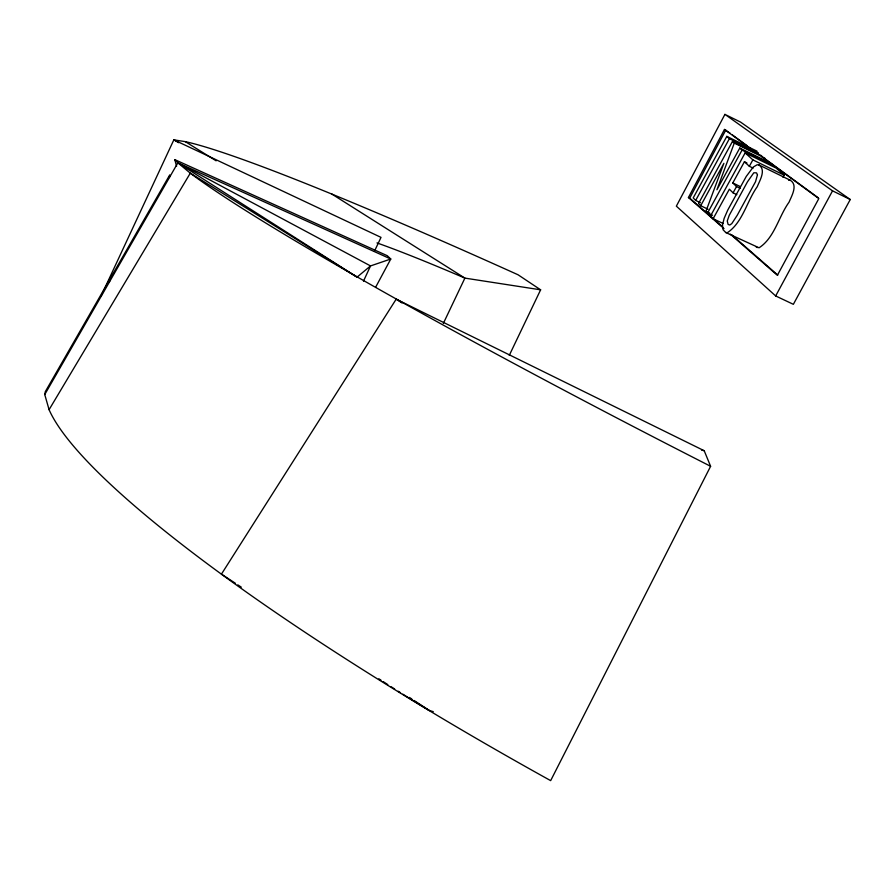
<?xml version="1.0" encoding="UTF-8"?>
<svg xmlns="http://www.w3.org/2000/svg" width="895" height="895" viewBox="0 0 895 895"><rect width="100%" height="100%" fill="white"/><g stroke="black" fill="none" stroke-linecap="round" stroke-linejoin="round"><path stroke-width="1.34" d="M169.412 177.546L169.748 174.928L45.309 391.641L44.75 394.538L49.08 409.686A695.807 115.242 28.1 0 0 550.66 780.63L710.608 466.295L704.208 450.733L396.194 299.154L221.445 574.131L235.452 583.327M109.47 281.88L109.917 279.128M763.86 160.652L764.811 158.068M708.023 209.229L700.696 205.716L698.559 203.478L732.457 141.466L734.28 143.099L716.929 189.751L739.773 148.055L770.528 163.125L772.888 165.206L742.044 150.103L739.773 148.055M712.532 215.303L707.598 212.943L705.954 211.22L723.887 163.326L700.696 205.716M363.482 281.153L370.53 265.927L390.779 259.013L387.278 255.713L174.793 159.623L176.583 166.302M101.001 296.2L173.843 139.855L185.321 141.645A676.833 38.328 25.9 0 1 518.071 274.787L540.625 289.823L509.277 355.36M374.468 251.204L381.013 237.376L173.843 139.855L178.642 142.697M443.316 323.453L464.897 278.11L540.625 289.823M724.928 114.37L676.351 206.163L775.663 295.954L793.362 304.322L850.25 199.529L740.512 122.056L724.928 114.37L832.54 190.848L850.25 199.529M724.01 228.628L688.434 197.515L724.48 129.451L730.275 133.377M722.209 226.524L689.721 198.131L725.767 130.088M375.665 287.172L390.779 259.013L177.859 162.834L174.793 159.623M775.663 295.954L832.54 190.848M757.025 151.188L726.807 136.364L693.222 197.896L695.661 200.446L700.505 202.773M695.661 200.446L729.391 138.691L726.807 136.364M707.598 212.943L742.044 150.103M782.991 177.299L784.165 175.174L776.11 168.059L745.132 152.888L710.518 215.997L713.136 218.738L723.071 223.493M713.136 218.738L729.358 189.192L733.083 192.839L736.831 194.651M740.288 188.364L736.54 186.552L732.792 182.938L744.416 161.76L746.9 162.98M733.083 192.839L736.54 186.552M753.109 168.115L749.35 166.291L752.874 159.869L745.132 152.888M44.75 394.538L177.859 162.834L370.53 265.927L357.049 277.137L190.299 173.16L177.859 162.834L357.049 277.137M49.08 409.686L190.299 173.16A624.318 36.102 27 0 0 710.608 466.295M758.815 164.87L757.092 164.781L753.232 167.085L746.262 176.416L727.758 210.068L724.133 218.402L722.489 224.969L723.082 229.746L725.722 232.51L759.049 247.803C774.555 237.869 778.65 216.5 789.043 202.192C791.605 195.938 798.183 185.175 790.341 180.287L758.815 164.87C766.467 169.871 759.71 180.499 757.237 186.731C746.877 201.196 742.749 222.407 727.411 232.678L725.722 232.51M788.573 180.163L790.341 180.287M701.512 450.062L704.208 450.733M402.839 694.184A353.391 65.973 28.2 0 0 429.298 710.462L433.292 711.67M705.954 211.22L709.645 212.988M688.434 197.515L689.721 198.131M732.792 182.938L740.243 186.552M752.874 159.869L784.165 175.174M729.391 138.691L758.501 152.967M732.457 141.466L761.701 155.797M734.28 143.099L763.592 157.464M185.321 141.645L216.131 160.831M331.743 194.002L464.897 278.11A287.552 16.949 25.4 0 0 376.985 242.925M237.79 584.86L241.292 587.154M409.44 697.44L411.778 698.973M414.116 700.505L429.298 710.462M396.194 299.154L402.023 302.991M755.76 246.539L757.315 247.613M732.524 135.022L747.146 145.74M764.017 158.091L818.019 197.627M724.48 129.451L751.442 149.197M761.544 156.603L818.824 198.578L777.375 275.302L730.286 234.121M731.64 234.77L777.766 275.067M744.416 161.76L749.35 166.291M400.49 692.696A353.391 65.973 28.2 0 1 398.152 691.22M394.673 689.005A353.391 65.973 28.2 0 1 391.216 686.801M387.792 684.597A353.391 65.973 28.2 0 1 383.273 681.666M381.035 680.211A353.391 65.973 28.2 0 1 378.82 678.757M757.461 174.793L755.537 181.685L737.234 215.281L731.786 223.627L729.783 225.025L728.105 224.432L727.255 220.987L729.257 215.292L747.437 181.875L753.791 172.78L756.51 172.847L757.461 174.793"/></g></svg>
